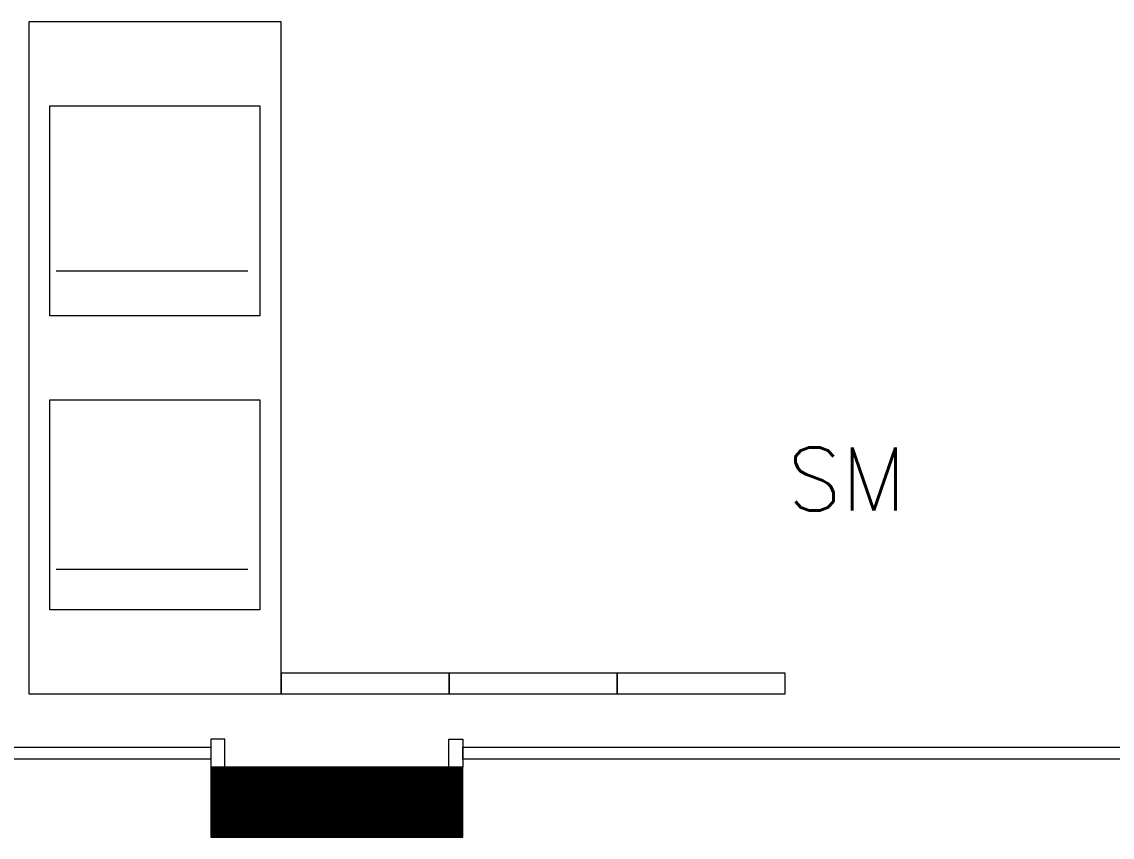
# Model space of a CAD drawing. Header units: inches. Extents: x -675 to 1187, y -924 to 1124.
# Drawn here: x 860.5 to 1016.2, y -479.9 to -363.5 of the extents above; entities that cross this region are included whole.
import ezdxf

# ---------------------------------------------------------------- set-up
doc = ezdxf.new("R2010")
doc.units = ezdxf.units.IN
doc.header["$MEASUREMENT"] = 0
for name, color, linetype, lineweight in [('A-Furn-Chair', 250, 'Continuous', 13), ('Base_dwg', 8, 'Continuous', 9), ('core and shell', 50, 'Continuous', 9)]:
    doc.layers.add(name, color=color, linetype=linetype, lineweight=lineweight)
doc.styles.add('RomanS', font='romans__.ttf', dxfattribs={"height": 9})

# ---------------------------------------------------------------- blocks, each defined once
blk = doc.blocks.new('Base_dwg-531197-Level 1 Copy 1')
at = {"layer": 'A-Furn-Chair'}
for p, q in [((1866.23, 524.91), (1893.61, 524.91)), ((1866.23, 482.29), (1893.61, 482.29))]:
    blk.add_line(p, q, dxfattribs=at)
at = {"layer": 'A-Furn-Chair', "flags": 128}
for points in [[(1898.33, 464.49), (1898.33, 560.49), (1862.33, 560.49), (1862.33, 464.49)], [(1895.33, 548.49), (1895.33, 518.49), (1865.33, 518.49), (1865.33, 548.49)], [(1895.33, 506.49), (1895.33, 476.49), (1865.33, 476.49), (1865.33, 506.49)], [(1898.33, 464.51), (1922.33, 464.51), (1922.33, 467.45), (1898.33, 467.45)], [(1922.33, 464.51), (1946.33, 464.51), (1946.33, 467.45), (1922.33, 467.45)], [(1946.33, 464.51), (1970.33, 464.51), (1970.33, 467.45), (1946.33, 467.45)]]:
    blk.add_lwpolyline(points, close=True, dxfattribs=at)
at = {"layer": 'core and shell'}
for p, q in [((1804.29, 456.91), (1876.29, 456.91)), ((1924.29, 453.96), (1888.29, 453.96)), ((1924.29, 453.83), (1888.29, 453.83)), ((1924.29, 453.71), (1888.29, 453.71)), ((1924.29, 453.58), (1888.29, 453.58)), ((1924.29, 453.46), (1888.29, 453.46)), ((1924.29, 453.33), (1888.29, 453.33)), ((1924.29, 453.21), (1888.29, 453.21)), ((1888.4, 444.03), (1888.4, 454.03)), ((1888.52, 444.03), (1888.52, 454.03)), ((1888.65, 444.03), (1888.65, 454.03)), ((1888.77, 444.03), (1888.77, 454.03)), ((1888.9, 444.03), (1888.9, 454.03)), ((1889.02, 444.03), (1889.02, 454.03)), ((1889.15, 444.03), (1889.15, 454.03)), ((1889.27, 444.03), (1889.27, 454.03)), ((1889.4, 444.03), (1889.4, 454.03)), ((1889.52, 444.03), (1889.52, 454.03)), ((1889.65, 444.03), (1889.65, 454.03)), ((1889.77, 444.03), (1889.77, 454.03)), ((1889.9, 444.03), (1889.9, 454.03)), ((1890.02, 444.03), (1890.02, 454.03)), ((1890.15, 444.03), (1890.15, 454.03)), ((1890.27, 444.03), (1890.27, 454.03)), ((1890.4, 444.03), (1890.4, 454.03)), ((1890.52, 444.03), (1890.52, 454.03)), ((1890.65, 444.03), (1890.65, 454.03)), ((1890.77, 444.03), (1890.77, 454.03)), ((1890.9, 444.03), (1890.9, 454.03)), ((1891.02, 444.03), (1891.02, 454.03)), ((1891.15, 444.03), (1891.15, 454.03)), ((1891.27, 444.03), (1891.27, 454.03)), ((1891.4, 444.03), (1891.4, 454.03)), ((1891.52, 444.03), (1891.52, 454.03)), ((1891.65, 444.03), (1891.65, 454.03)), ((1891.77, 444.03), (1891.77, 454.03)), ((1891.9, 444.03), (1891.9, 454.03)), ((1892.02, 444.03), (1892.02, 454.03)), ((1892.15, 444.03), (1892.15, 454.03)), ((1892.27, 444.03), (1892.27, 454.03)), ((1892.4, 444.03), (1892.4, 454.03)), ((1892.52, 444.03), (1892.52, 454.03)), ((1892.65, 444.03), (1892.65, 454.03)), ((1892.77, 444.03), (1892.77, 454.03)), ((1892.9, 444.03), (1892.9, 454.03)), ((1893.02, 444.03), (1893.02, 454.03)), ((1893.15, 444.03), (1893.15, 454.03)), ((1893.27, 444.03), (1893.27, 454.03)), ((1893.4, 444.03), (1893.4, 454.03)), ((1893.52, 444.03), (1893.52, 454.03)), ((1893.65, 444.03), (1893.65, 454.03)), ((1893.77, 444.03), (1893.77, 454.03)), ((1893.9, 444.03), (1893.9, 454.03)), ((1894.02, 444.03), (1894.02, 454.03)), ((1894.15, 444.03), (1894.15, 454.03)), ((1894.27, 444.03), (1894.27, 454.03)), ((1894.4, 444.03), (1894.4, 454.03)), ((1894.52, 444.03), (1894.52, 454.03)), ((1894.65, 444.03), (1894.65, 454.03)), ((1894.77, 444.03), (1894.77, 454.03)), ((1894.9, 444.03), (1894.9, 454.03)), ((1895.02, 444.03), (1895.02, 454.03)), ((1895.15, 444.03), (1895.15, 454.03)), ((1895.27, 444.03), (1895.27, 454.03)), ((1895.4, 444.03), (1895.4, 454.03)), ((1895.52, 444.03), (1895.52, 454.03)), ((1895.65, 444.03), (1895.65, 454.03)), ((1895.77, 444.03), (1895.77, 454.03)), ((1895.9, 444.03), (1895.9, 454.03)), ((1896.02, 444.03), (1896.02, 454.03)), ((1896.15, 444.03), (1896.15, 454.03)), ((1896.27, 444.03), (1896.27, 454.03)), ((1896.4, 444.03), (1896.4, 454.03)), ((1896.52, 444.03), (1896.52, 454.03)), ((1896.65, 444.03), (1896.65, 454.03)), ((1896.77, 444.03), (1896.77, 454.03)), ((1896.9, 444.03), (1896.9, 454.03)), ((1897.02, 444.03), (1897.02, 454.03)), ((1897.15, 444.03), (1897.15, 454.03)), ((1897.27, 444.03), (1897.27, 454.03)), ((1897.4, 444.03), (1897.4, 454.03)), ((1897.52, 444.03), (1897.52, 454.03)), ((1897.65, 444.03), (1897.65, 454.03)), ((1897.77, 444.03), (1897.77, 454.03)), ((1897.9, 444.03), (1897.9, 454.03)), ((1898.02, 444.03), (1898.02, 454.03)), ((1898.15, 444.03), (1898.15, 454.03)), ((1898.27, 444.03), (1898.27, 454.03)), ((1898.4, 444.03), (1898.4, 454.03)), ((1898.52, 444.03), (1898.52, 454.03)), ((1898.65, 444.03), (1898.65, 454.03)), ((1898.77, 444.03), (1898.77, 454.03)), ((1898.9, 444.03), (1898.9, 454.03)), ((1899.02, 444.03), (1899.02, 454.03)), ((1899.15, 444.03), (1899.15, 454.03)), ((1899.27, 444.03), (1899.27, 454.03)), ((1899.4, 444.03), (1899.4, 454.03)), ((1899.52, 444.03), (1899.52, 454.03)), ((1899.65, 444.03), (1899.65, 454.03)), ((1899.77, 444.03), (1899.77, 454.03)), ((1899.9, 444.03), (1899.9, 454.03)), ((1900.02, 444.03), (1900.02, 454.03)), ((1900.15, 444.03), (1900.15, 454.03)), ((1900.27, 444.03), (1900.27, 454.03)), ((1900.4, 444.03), (1900.4, 454.03)), ((1900.52, 444.03), (1900.52, 454.03)), ((1900.65, 444.03), (1900.65, 454.03)), ((1900.77, 444.03), (1900.77, 454.03)), ((1900.9, 444.03), (1900.9, 454.03)), ((1901.02, 444.03), (1901.02, 454.03)), ((1901.15, 444.03), (1901.15, 454.03)), ((1901.27, 444.03), (1901.27, 454.03)), ((1901.4, 444.03), (1901.4, 454.03)), ((1901.52, 444.03), (1901.52, 454.03)), ((1901.65, 444.03), (1901.65, 454.03)), ((1901.77, 444.03), (1901.77, 454.03)), ((1901.9, 444.03), (1901.9, 454.03)), ((1902.02, 444.03), (1902.02, 454.03)), ((1902.15, 444.03), (1902.15, 454.03)), ((1902.27, 444.03), (1902.27, 454.03)), ((1902.4, 444.03), (1902.4, 454.03)), ((1902.52, 444.03), (1902.52, 454.03)), ((1902.65, 444.03), (1902.65, 454.03)), ((1902.77, 444.03), (1902.77, 454.03)), ((1902.9, 444.03), (1902.9, 454.03)), ((1903.02, 444.03), (1903.02, 454.03)), ((1903.15, 444.03), (1903.15, 454.03)), ((1903.27, 444.03), (1903.27, 454.03)), ((1903.4, 444.03), (1903.4, 454.03)), ((1903.52, 444.03), (1903.52, 454.03)), ((1903.65, 444.03), (1903.65, 454.03)), ((1903.77, 444.03), (1903.77, 454.03)), ((1903.9, 444.03), (1903.9, 454.03)), ((1904.02, 444.03), (1904.02, 454.03)), ((1904.15, 444.03), (1904.15, 454.03)), ((1904.27, 444.03), (1904.27, 454.03)), ((1904.4, 444.03), (1904.4, 454.03)), ((1904.52, 444.03), (1904.52, 454.03)), ((1904.65, 444.03), (1904.65, 454.03)), ((1904.77, 444.03), (1904.77, 454.03)), ((1904.9, 444.03), (1904.9, 454.03)), ((1905.02, 444.03), (1905.02, 454.03)), ((1905.15, 444.03), (1905.15, 454.03)), ((1905.27, 444.03), (1905.27, 454.03)), ((1905.4, 444.03), (1905.4, 454.03)), ((1905.52, 444.03), (1905.52, 454.03)), ((1905.65, 444.03), (1905.65, 454.03)), ((1905.77, 444.03), (1905.77, 454.03)), ((1905.9, 444.03), (1905.9, 454.03)), ((1906.02, 444.03), (1906.02, 454.03)), ((1906.15, 444.03), (1906.15, 454.03)), ((1906.27, 444.03), (1906.27, 454.03)), ((1906.4, 444.03), (1906.4, 454.03)), ((1906.52, 444.03), (1906.52, 454.03)), ((1906.65, 444.03), (1906.65, 454.03)), ((1906.77, 444.03), (1906.77, 454.03)), ((1906.9, 444.03), (1906.9, 454.03)), ((1907.02, 444.03), (1907.02, 454.03)), ((1907.15, 444.03), (1907.15, 454.03)), ((1907.27, 444.03), (1907.27, 454.03)), ((1907.4, 444.03), (1907.4, 454.03)), ((1907.52, 444.03), (1907.52, 454.03)), ((1907.65, 444.03), (1907.65, 454.03)), ((1907.77, 444.03), (1907.77, 454.03)), ((1907.9, 444.03), (1907.9, 454.03)), ((1908.02, 444.03), (1908.02, 454.03)), ((1908.15, 444.03), (1908.15, 454.03)), ((1908.27, 444.03), (1908.27, 454.03)), ((1908.4, 444.03), (1908.4, 454.03)), ((1908.52, 444.03), (1908.52, 454.03)), ((1908.65, 444.03), (1908.65, 454.03)), ((1908.77, 444.03), (1908.77, 454.03)), ((1908.9, 444.03), (1908.9, 454.03)), ((1909.02, 444.03), (1909.02, 454.03)), ((1909.15, 444.03), (1909.15, 454.03)), ((1909.27, 444.03), (1909.27, 454.03)), ((1909.4, 444.03), (1909.4, 454.03)), ((1909.52, 444.03), (1909.52, 454.03)), ((1909.65, 444.03), (1909.65, 454.03)), ((1909.77, 444.03), (1909.77, 454.03)), ((1909.9, 444.03), (1909.9, 454.03)), ((1910.02, 444.03), (1910.02, 454.03)), ((1910.15, 444.03), (1910.15, 454.03)), ((1910.27, 444.03), (1910.27, 454.03)), ((1910.4, 444.03), (1910.4, 454.03)), ((1910.52, 444.03), (1910.52, 454.03)), ((1910.65, 444.03), (1910.65, 454.03)), ((1910.77, 444.03), (1910.77, 454.03)), ((1910.9, 444.03), (1910.9, 454.03)), ((1911.02, 444.03), (1911.02, 454.03)), ((1911.15, 444.03), (1911.15, 454.03)), ((1911.27, 444.03), (1911.27, 454.03)), ((1911.4, 444.03), (1911.4, 454.03)), ((1911.52, 444.03), (1911.52, 454.03)), ((1911.65, 444.03), (1911.65, 454.03)), ((1911.77, 444.03), (1911.77, 454.03)), ((1911.9, 444.03), (1911.9, 454.03)), ((1912.02, 444.03), (1912.02, 454.03)), ((1912.15, 444.03), (1912.15, 454.03)), ((1912.27, 444.03), (1912.27, 454.03)), ((1912.4, 444.03), (1912.4, 454.03)), ((1912.52, 444.03), (1912.52, 454.03)), ((1912.65, 444.03), (1912.65, 454.03)), ((1912.77, 444.03), (1912.77, 454.03)), ((1912.9, 444.03), (1912.9, 454.03)), ((1913.02, 444.03), (1913.02, 454.03)), ((1913.15, 444.03), (1913.15, 454.03)), ((1913.27, 444.03), (1913.27, 454.03)), ((1913.4, 444.03), (1913.4, 454.03)), ((1913.52, 444.03), (1913.52, 454.03)), ((1913.65, 444.03), (1913.65, 454.03)), ((1913.77, 444.03), (1913.77, 454.03)), ((1913.9, 444.03), (1913.9, 454.03)), ((1914.02, 444.03), (1914.02, 454.03)), ((1914.15, 444.03), (1914.15, 454.03)), ((1914.27, 444.03), (1914.27, 454.03)), ((1914.4, 444.03), (1914.4, 454.03)), ((1914.52, 444.03), (1914.52, 454.03)), ((1914.65, 444.03), (1914.65, 454.03)), ((1914.77, 444.03), (1914.77, 454.03)), ((1914.9, 444.03), (1914.9, 454.03)), ((1915.02, 444.03), (1915.02, 454.03)), ((1915.15, 444.03), (1915.15, 454.03)), ((1915.27, 444.03), (1915.27, 454.03)), ((1915.4, 444.03), (1915.4, 454.03)), ((1915.52, 444.03), (1915.52, 454.03)), ((1915.65, 444.03), (1915.65, 454.03)), ((1915.77, 444.03), (1915.77, 454.03)), ((1915.9, 444.03), (1915.9, 454.03)), ((1916.02, 444.03), (1916.02, 454.03)), ((1916.15, 444.03), (1916.15, 454.03)), ((1916.27, 444.03), (1916.27, 454.03)), ((1916.4, 444.03), (1916.4, 454.03)), ((1916.52, 444.03), (1916.52, 454.03)), ((1916.65, 444.03), (1916.65, 454.03)), ((1916.77, 444.03), (1916.77, 454.03)), ((1916.9, 444.03), (1916.9, 454.03)), ((1917.02, 444.03), (1917.02, 454.03)), ((1917.15, 444.03), (1917.15, 454.03)), ((1917.27, 444.03), (1917.27, 454.03)), ((1917.4, 444.03), (1917.4, 454.03)), ((1917.52, 444.03), (1917.52, 454.03)), ((1917.65, 444.03), (1917.65, 454.03)), ((1917.77, 444.03), (1917.77, 454.03)), ((1917.9, 444.03), (1917.9, 454.03)), ((1918.02, 444.03), (1918.02, 454.03)), ((1918.15, 444.03), (1918.15, 454.03)), ((1918.27, 444.03), (1918.27, 454.03)), ((1918.4, 444.03), (1918.4, 454.03)), ((1918.52, 444.03), (1918.52, 454.03)), ((1918.65, 444.03), (1918.65, 454.03)), ((1918.77, 444.03), (1918.77, 454.03)), ((1918.9, 444.03), (1918.9, 454.03)), ((1919.02, 444.03), (1919.02, 454.03)), ((1919.15, 444.03), (1919.15, 454.03)), ((1919.27, 444.03), (1919.27, 454.03)), ((1919.4, 444.03), (1919.4, 454.03)), ((1919.52, 444.03), (1919.52, 454.03)), ((1919.65, 444.03), (1919.65, 454.03)), ((1919.77, 444.03), (1919.77, 454.03)), ((1919.9, 444.03), (1919.9, 454.03)), ((1920.02, 444.03), (1920.02, 454.03)), ((1920.15, 444.03), (1920.15, 454.03)), ((1920.27, 444.03), (1920.27, 454.03)), ((1920.4, 444.03), (1920.4, 454.03)), ((1920.52, 444.03), (1920.52, 454.03)), ((1920.65, 444.03), (1920.65, 454.03)), ((1920.77, 444.03), (1920.77, 454.03)), ((1920.9, 444.03), (1920.9, 454.03)), ((1921.02, 444.03), (1921.02, 454.03)), ((1921.15, 444.03), (1921.15, 454.03)), ((1921.27, 444.03), (1921.27, 454.03)), ((1921.4, 444.03), (1921.4, 454.03)), ((1921.52, 444.03), (1921.52, 454.03)), ((1921.65, 444.03), (1921.65, 454.03)), ((1921.77, 444.03), (1921.77, 454.03)), ((1921.9, 444.03), (1921.9, 454.03)), ((1922.02, 444.03), (1922.02, 454.03)), ((1922.15, 444.03), (1922.15, 454.03)), ((1922.27, 444.03), (1922.27, 454.03)), ((1922.4, 444.03), (1922.4, 454.03)), ((1922.52, 444.03), (1922.52, 454.03)), ((1922.65, 444.03), (1922.65, 454.03)), ((1922.77, 444.03), (1922.77, 454.03)), ((1922.9, 444.03), (1922.9, 454.03)), ((1923.02, 444.03), (1923.02, 454.03)), ((1923.15, 444.03), (1923.15, 454.03)), ((1923.27, 444.03), (1923.27, 454.03)), ((1923.4, 444.03), (1923.4, 454.03)), ((1923.52, 444.03), (1923.52, 454.03)), ((1923.65, 444.03), (1923.65, 454.03)), ((1923.77, 444.03), (1923.77, 454.03)), ((1923.9, 444.03), (1923.9, 454.03)), ((1924.02, 444.03), (1924.02, 454.03)), ((1924.15, 444.03), (1924.15, 454.03)), ((1924.27, 444.03), (1924.27, 454.03)), ((1924.29, 453.08), (1888.29, 453.08)), ((1924.29, 452.96), (1888.29, 452.96)), ((1924.29, 452.83), (1888.29, 452.83)), ((1924.29, 452.71), (1888.29, 452.71)), ((1924.29, 452.58), (1888.29, 452.58)), ((1924.29, 452.46), (1888.29, 452.46)), ((1924.29, 452.33), (1888.29, 452.33)), ((1924.29, 452.21), (1888.29, 452.21)), ((1924.29, 452.08), (1888.29, 452.08)), ((1924.29, 451.96), (1888.29, 451.96)), ((1924.29, 451.83), (1888.29, 451.83)), ((1924.29, 451.71), (1888.29, 451.71)), ((1924.29, 451.58), (1888.29, 451.58)), ((1924.29, 451.46), (1888.29, 451.46)), ((1924.29, 451.33), (1888.29, 451.33)), ((1924.29, 451.21), (1888.29, 451.21)), ((1924.29, 451.08), (1888.29, 451.08)), ((1924.29, 450.96), (1888.29, 450.96)), ((1924.29, 450.83), (1888.29, 450.83)), ((1924.29, 450.71), (1888.29, 450.71)), ((1924.29, 450.58), (1888.29, 450.58)), ((1924.29, 450.46), (1888.29, 450.46)), ((1924.29, 450.33), (1888.29, 450.33)), ((1924.29, 450.21), (1888.29, 450.21)), ((1924.29, 450.08), (1888.29, 450.08)), ((1924.29, 449.96), (1888.29, 449.96)), ((1924.29, 449.83), (1888.29, 449.83)), ((1924.29, 449.71), (1888.29, 449.71)), ((1924.29, 449.58), (1888.29, 449.58)), ((1924.29, 449.46), (1888.29, 449.46)), ((1924.29, 449.33), (1888.29, 449.33)), ((1924.29, 449.21), (1888.29, 449.21)), ((1924.29, 449.08), (1888.29, 449.08)), ((1924.29, 448.96), (1888.29, 448.96)), ((1924.29, 448.83), (1888.29, 448.83)), ((1924.29, 448.71), (1888.29, 448.71)), ((1924.29, 448.58), (1888.29, 448.58)), ((1924.29, 448.46), (1888.29, 448.46)), ((1924.29, 448.33), (1888.29, 448.33)), ((1924.29, 448.21), (1888.29, 448.21)), ((1924.29, 448.08), (1888.29, 448.08)), ((1924.29, 447.96), (1888.29, 447.96)), ((1924.29, 447.83), (1888.29, 447.83)), ((1924.29, 447.71), (1888.29, 447.71)), ((1924.29, 447.58), (1888.29, 447.58)), ((1924.29, 447.46), (1888.29, 447.46)), ((1924.29, 447.33), (1888.29, 447.33)), ((1924.29, 447.21), (1888.29, 447.21)), ((1924.29, 447.08), (1888.29, 447.08)), ((1924.29, 446.96), (1888.29, 446.96)), ((1924.29, 446.83), (1888.29, 446.83)), ((1924.29, 446.71), (1888.29, 446.71)), ((1924.29, 446.58), (1888.29, 446.58)), ((1924.29, 446.46), (1888.29, 446.46)), ((1924.29, 446.33), (1888.29, 446.33)), ((1924.29, 446.21), (1888.29, 446.21)), ((1924.29, 446.08), (1888.29, 446.08)), ((1924.29, 445.96), (1888.29, 445.96)), ((1924.29, 445.83), (1888.29, 445.83)), ((1924.29, 445.71), (1888.29, 445.71)), ((1924.29, 445.58), (1888.29, 445.58)), ((1924.29, 445.46), (1888.29, 445.46)), ((1924.29, 445.33), (1888.29, 445.33)), ((1924.29, 445.21), (1888.29, 445.21)), ((1924.29, 445.08), (1888.29, 445.08)), ((1924.29, 444.96), (1888.29, 444.96)), ((1924.29, 444.83), (1888.29, 444.83)), ((1924.29, 444.71), (1888.29, 444.71)), ((1924.29, 444.58), (1888.29, 444.58)), ((1924.29, 444.46), (1888.29, 444.46)), ((1924.29, 444.33), (1888.29, 444.33)), ((1924.29, 444.21), (1888.29, 444.21)), ((1924.29, 444.08), (1888.29, 444.08))]:
    blk.add_line(p, q, dxfattribs=at)
at = {"layer": 'core and shell', "flags": 128}
for points in [[(1890.29, 454.03), (1890.29, 458.03), (1888.29, 458.03), (1888.29, 454.03), (1888.29, 444.03), (1924.29, 444.03), (1924.29, 454.03), (1888.29, 454.03)], [(1924.29, 454.03), (1922.29, 454.03), (1922.29, 458.03), (1924.29, 458.03)], [(1888.29, 456.91), (1888.29, 455.16), (1792.29, 455.16), (1792.29, 456.91)], [(2020.29, 456.91), (2020.29, 455.16), (1924.29, 455.16), (1924.29, 456.91)]]:
    blk.add_lwpolyline(points, close=True, dxfattribs=at)
at = {"layer": 'A-Furn-Chair', "color": 7, "insert": (1970.65, 499.7), "char_height": 9, "width": 22.9266, "attachment_point": 1, "line_spacing_factor": 0.983083, "style": 'RomanS'}
blk.add_mtext('SM', dxfattribs=at)

msp = doc.modelspace()

# ---------------------------------------------------------------- block references
at = {"layer": 'Base_dwg', "color": 7, "lineweight": 20}
msp.add_blockref('Base_dwg-531197-Level 1 Copy 1', (-1000.79, -923.95), dxfattribs=at)

doc.saveas('drawing.dxf')
